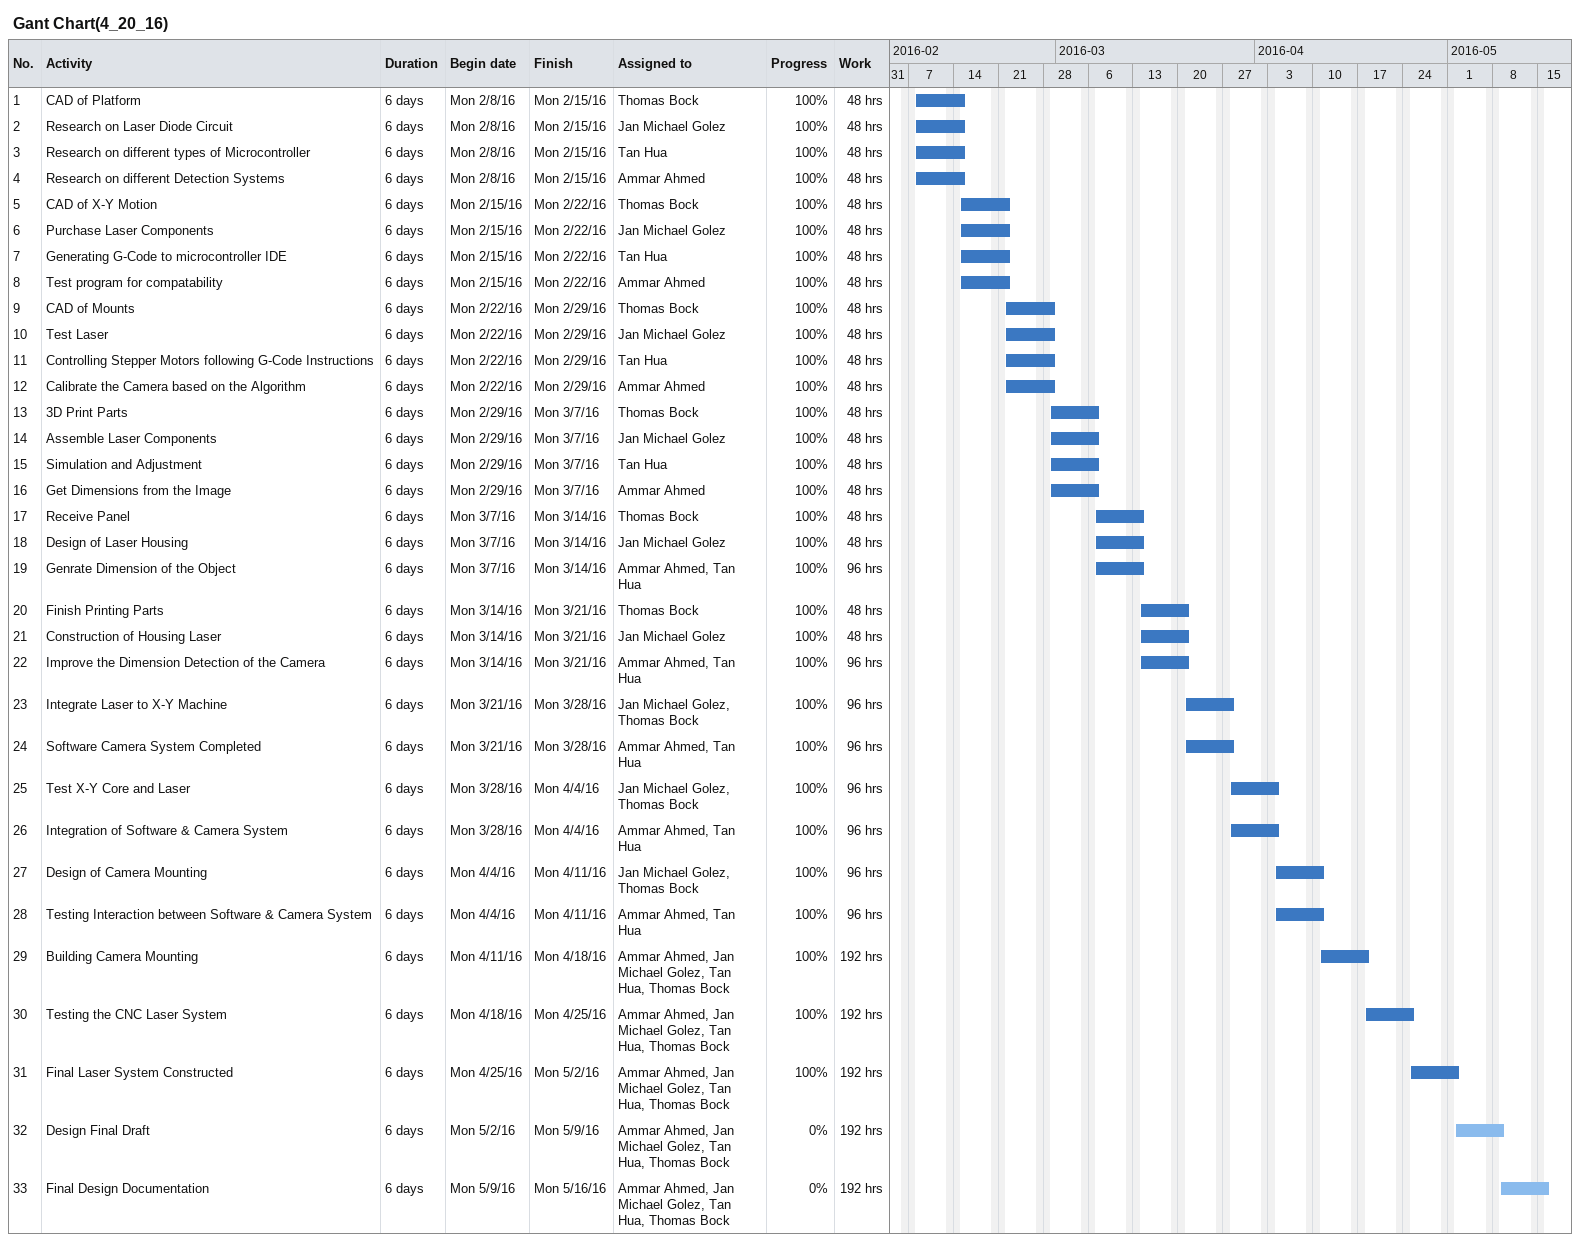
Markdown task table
Gant Chart(4_20_16)

| ID | Task | Duration | Start | Finish | Resources | % complete | Work (h) |
|---|---|---|---|---|---|---|---|
| 1 | CAD of Platform | 6d | 2016-02-08 | 2016-02-15 | Thomas Bock | 100 | 48 |
| 2 | Research on Laser Diode Circuit | 6d | 2016-02-08 | 2016-02-15 | Jan Michael Golez | 100 | 48 |
| 3 | Research on different types of Microcontroller | 6d | 2016-02-08 | 2016-02-15 | Tan Hua | 100 | 48 |
| 4 | Research on different Detection Systems | 6d | 2016-02-08 | 2016-02-15 | Ammar Ahmed | 100 | 48 |
| 5 | CAD of X-Y Motion | 6d | 2016-02-15 | 2016-02-22 | Thomas Bock | 100 | 48 |
| 6 | Purchase Laser Components | 6d | 2016-02-15 | 2016-02-22 | Jan Michael Golez | 100 | 48 |
| 7 | Generating G-Code to microcontroller IDE | 6d | 2016-02-15 | 2016-02-22 | Tan Hua | 100 | 48 |
| 8 | Test program for compatability | 6d | 2016-02-15 | 2016-02-22 | Ammar Ahmed | 100 | 48 |
| 9 | CAD of Mounts | 6d | 2016-02-22 | 2016-02-29 | Thomas Bock | 100 | 48 |
| 10 | Test Laser | 6d | 2016-02-22 | 2016-02-29 | Jan Michael Golez | 100 | 48 |
| 11 | Controlling Stepper Motors following G-Code Instructions | 6d | 2016-02-22 | 2016-02-29 | Tan Hua | 100 | 48 |
| 12 | Calibrate the Camera based on the Algorithm | 6d | 2016-02-22 | 2016-02-29 | Ammar Ahmed | 100 | 48 |
| 13 | 3D Print Parts | 6d | 2016-02-29 | 2016-03-07 | Thomas Bock | 100 | 48 |
| 14 | Assemble Laser Components | 6d | 2016-02-29 | 2016-03-07 | Jan Michael Golez | 100 | 48 |
| 15 | Simulation and Adjustment | 6d | 2016-02-29 | 2016-03-07 | Tan Hua | 100 | 48 |
| 16 | Get Dimensions from the Image | 6d | 2016-02-29 | 2016-03-07 | Ammar Ahmed | 100 | 48 |
| 17 | Receive Panel | 6d | 2016-03-07 | 2016-03-14 | Thomas Bock | 100 | 48 |
| 18 | Design of Laser Housing | 6d | 2016-03-07 | 2016-03-14 | Jan Michael Golez | 100 | 48 |
| 19 | Genrate Dimension of the Object | 6d | 2016-03-07 | 2016-03-14 | Ammar Ahmed, Tan Hua | 100 | 96 |
| 20 | Finish Printing Parts | 6d | 2016-03-14 | 2016-03-21 | Thomas Bock | 100 | 48 |
| 21 | Construction of Housing Laser | 6d | 2016-03-14 | 2016-03-21 | Jan Michael Golez | 100 | 48 |
| 22 | Improve the Dimension Detection of the Camera | 6d | 2016-03-14 | 2016-03-21 | Ammar Ahmed, Tan Hua | 100 | 96 |
| 23 | Integrate Laser to X-Y Machine | 6d | 2016-03-21 | 2016-03-28 | Jan Michael Golez, Thomas Bock | 100 | 96 |
| 24 | Software Camera System Completed | 6d | 2016-03-21 | 2016-03-28 | Ammar Ahmed, Tan Hua | 100 | 96 |
| 25 | Test X-Y Core and Laser | 6d | 2016-03-28 | 2016-04-04 | Jan Michael Golez, Thomas Bock | 100 | 96 |
| 26 | Integration of Software & Camera System | 6d | 2016-03-28 | 2016-04-04 | Ammar Ahmed, Tan Hua | 100 | 96 |
| 27 | Design of Camera Mounting | 6d | 2016-04-04 | 2016-04-11 | Jan Michael Golez, Thomas Bock | 100 | 96 |
| 28 | Testing Interaction between Software & Camera System | 6d | 2016-04-04 | 2016-04-11 | Ammar Ahmed, Tan Hua | 100 | 96 |
| 29 | Building Camera Mounting | 6d | 2016-04-11 | 2016-04-18 | Ammar Ahmed, Jan Michael Golez, Tan Hua, Thomas Bock | 100 | 192 |
| 30 | Testing the CNC Laser System | 6d | 2016-04-18 | 2016-04-25 | Ammar Ahmed, Jan Michael Golez, Tan Hua, Thomas Bock | 100 | 192 |
| 31 | Final Laser System Constructed | 6d | 2016-04-25 | 2016-05-02 | Ammar Ahmed, Jan Michael Golez, Tan Hua, Thomas Bock | 100 | 192 |
| 32 | Design Final Draft | 6d | 2016-05-02 | 2016-05-09 | Ammar Ahmed, Jan Michael Golez, Tan Hua, Thomas Bock | 0 | 192 |
| 33 | Final Design Documentation | 6d | 2016-05-09 | 2016-05-16 | Ammar Ahmed, Jan Michael Golez, Tan Hua, Thomas Bock | 0 | 192 |
